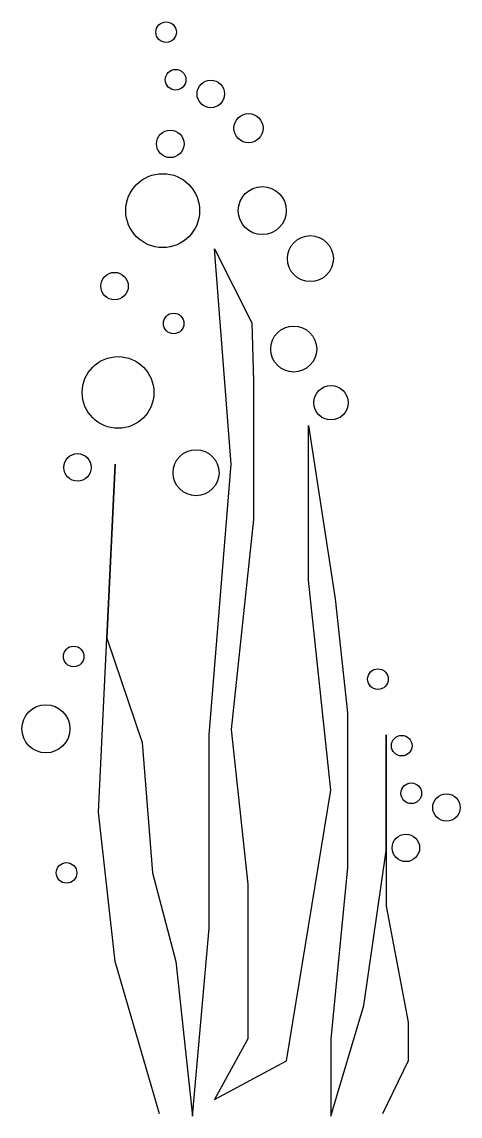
# Model space of a CAD drawing. Extents: x 207.526 to 207.624, y 187.839 to 188.084.
import ezdxf

# ---------------------------------------------------------------- set-up
doc = ezdxf.new("R2010")
doc.units = 0
doc.layers.get('0').update_dxf_attribs({"linetype": 'CONTINUOUS'})

msp = doc.modelspace()

# ---------------------------------------------------------------- linework, layer by layer
at = {"color": 0}
msp.add_lwpolyline([(207.55651, 187.83938), (207.54656, 187.8736), (207.54284, 187.90706), (207.54656, 187.98514), (207.5447, 187.9461), (207.5526, 187.92271), (207.55492, 187.89346), (207.56021, 187.8736), (207.56393, 187.8389), (207.56765, 187.88104), (207.56765, 187.92441), (207.57261, 187.98514), (207.56889, 188.03347), (207.57725, 188.01684), (207.57758, 188.00373), (207.57758, 187.97274), (207.57261, 187.92565), (207.57634, 187.89095), (207.57634, 187.85625), (207.56889, 187.84262), (207.58502, 187.85129), (207.59494, 187.91202), (207.58998, 187.95911), (207.58998, 187.99381), (207.59594, 187.95496), (207.59866, 187.92937), (207.59866, 187.89467), (207.59494, 187.85625), (207.59494, 187.8389), (207.60238, 187.86369), (207.60734, 187.89839), (207.60734, 187.92441), (207.60734, 187.88599), (207.61231, 187.85997), (207.61231, 187.85129), (207.60653, 187.83938)], dxfattribs=at)
for centre, radius in [((207.558, 188.08204), 0.00231), ((207.56013, 188.07137), 0.00231), ((207.56801, 188.06818), 0.00308), ((207.57649, 188.06049), 0.00327), ((207.55894, 188.05698), 0.00308), ((207.55723, 188.04201), 0.00829), ((207.57957, 188.04201), 0.00539), ((207.59036, 188.03124), 0.00516), ((207.54644, 188.02508), 0.00308), ((207.55969, 188.0167), 0.00231), ((207.58662, 188.01096), 0.00516), ((207.54721, 188.00122), 0.00804), ((207.59498, 187.99891), 0.00385), ((207.56472, 187.98322), 0.00516), ((207.53811, 187.98442), 0.00308), ((207.53726, 187.942), 0.00231), ((207.60552, 187.93692), 0.00231), ((207.53103, 187.92578), 0.00539), ((207.61086, 187.92199), 0.00231), ((207.613, 187.91132), 0.00231), ((207.62088, 187.90813), 0.00308), ((207.6118, 187.89906), 0.00308), ((207.53566, 187.89346), 0.00231)]:
    msp.add_circle(centre, radius, dxfattribs=at)

doc.saveas('drawing.dxf')
